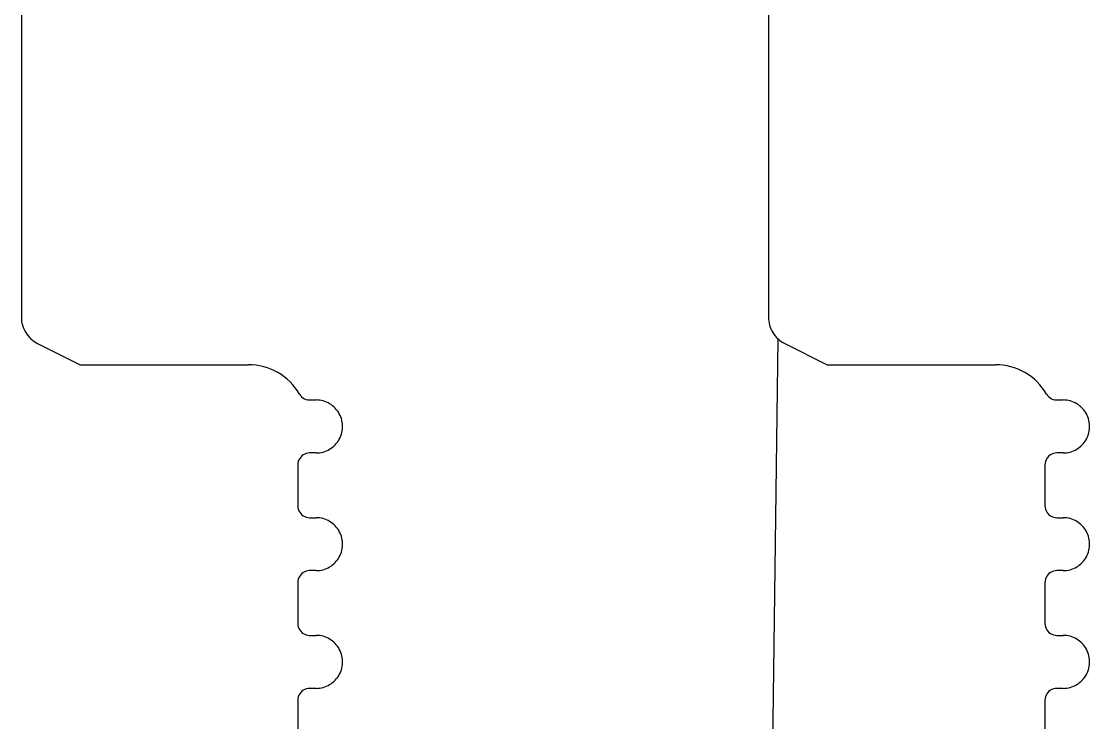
# Model space of a CAD drawing. Extents: x -22.1 to 21.9, y -13.2 to 13.2.
# Drawn here: x 10.52 to 11.235, y 2.177 to 2.646 of the extents above; entities that cross this region are included whole.
import ezdxf

# ---------------------------------------------------------------- set-up
doc = ezdxf.new("R2010")
doc.units = 0
doc.header["$MEASUREMENT"] = 0
doc.layers.get('0').update_dxf_attribs({"linetype": 'CONTINUOUS'})

msp = doc.modelspace()

# ---------------------------------------------------------------- linework, layer by layer
for p, q in [((10.52029, 3.32969), (10.52029, 2.44851)), ((11.02029, 3.32969), (11.02029, 2.44851)), ((10.52029, 2.44851), (10.52033, 2.44715)), ((10.52033, 2.44715), (10.52048, 2.44579)), ((10.52048, 2.44579), (10.52071, 2.44445)), ((11.02029, 2.44851), (11.02033, 2.44715)), ((11.02033, 2.44715), (11.02048, 2.44579)), ((11.02048, 2.44579), (11.02071, 2.44445)), ((10.52071, 2.44445), (10.52104, 2.44313)), ((10.52104, 2.44313), (10.52145, 2.44183)), ((10.52145, 2.44183), (10.52196, 2.44057)), ((10.52196, 2.44057), (10.52255, 2.43934)), ((10.52255, 2.43934), (10.52323, 2.43816)), ((10.52323, 2.43816), (10.52398, 2.43703)), ((11.02071, 2.44445), (11.02104, 2.44313)), ((11.02104, 2.44313), (11.02145, 2.44183)), ((11.02145, 2.44183), (11.02196, 2.44057)), ((11.02196, 2.44057), (11.02255, 2.43934)), ((11.02255, 2.43934), (11.02323, 2.43816)), ((11.02323, 2.43816), (11.02398, 2.43703)), ((10.52398, 2.43703), (10.52481, 2.43595)), ((10.52481, 2.43595), (10.52572, 2.43493)), ((10.52572, 2.43493), (10.52669, 2.43398)), ((10.52669, 2.43398), (10.52773, 2.43309)), ((10.52773, 2.43309), (10.52882, 2.43228)), ((10.52882, 2.43228), (10.52997, 2.43155)), ((10.52997, 2.43155), (10.53117, 2.4309)), ((10.53117, 2.4309), (10.55966, 2.41666)), ((11.02029, 1.94422), (11.02669, 2.43398)), ((11.02398, 2.43703), (11.02481, 2.43595)), ((11.02481, 2.43595), (11.02572, 2.43493)), ((11.02572, 2.43493), (11.02669, 2.43398)), ((11.02669, 2.43398), (11.02773, 2.43309)), ((11.02773, 2.43309), (11.02882, 2.43228)), ((11.02882, 2.43228), (11.02997, 2.43155)), ((11.02997, 2.43155), (11.03117, 2.4309)), ((11.03117, 2.4309), (11.05966, 2.41666)), ((10.55966, 2.41666), (10.67229, 2.41666)), ((10.67486, 2.41657), (10.67229, 2.41666)), ((10.67742, 2.41632), (10.67486, 2.41657)), ((11.05966, 2.41666), (11.17229, 2.41666)), ((11.17486, 2.41657), (11.17229, 2.41666)), ((11.17742, 2.41632), (11.17486, 2.41657)), ((10.67997, 2.4159), (10.67742, 2.41632)), ((10.68248, 2.41532), (10.67997, 2.4159)), ((10.68494, 2.41457), (10.68248, 2.41532)), ((10.68735, 2.41366), (10.68494, 2.41457)), ((10.6897, 2.4126), (10.68735, 2.41366)), ((10.69197, 2.41138), (10.6897, 2.4126)), ((10.69416, 2.41002), (10.69197, 2.41138)), ((10.69625, 2.40852), (10.69416, 2.41002)), ((11.17997, 2.4159), (11.17742, 2.41632)), ((11.18248, 2.41532), (11.17997, 2.4159)), ((11.18494, 2.41457), (11.18248, 2.41532)), ((11.18735, 2.41366), (11.18494, 2.41457)), ((11.1897, 2.4126), (11.18735, 2.41366)), ((11.19197, 2.41138), (11.1897, 2.4126)), ((11.19416, 2.41002), (11.19197, 2.41138)), ((11.19625, 2.40852), (11.19416, 2.41002)), ((10.69824, 2.40689), (10.69625, 2.40852)), ((10.70012, 2.40513), (10.69824, 2.40689)), ((10.70189, 2.40325), (10.70012, 2.40513)), ((10.70352, 2.40125), (10.70189, 2.40325)), ((11.19824, 2.40689), (11.19625, 2.40852)), ((11.20012, 2.40513), (11.19824, 2.40689)), ((11.20189, 2.40325), (11.20012, 2.40513)), ((11.20352, 2.40125), (11.20189, 2.40325)), ((10.70502, 2.39916), (10.70352, 2.40125)), ((10.70638, 2.39697), (10.70502, 2.39916)), ((10.70638, 2.39697), (10.70704, 2.396)), ((10.70704, 2.396), (10.70784, 2.39514)), ((10.70784, 2.39514), (10.70876, 2.3944)), ((11.20502, 2.39916), (11.20352, 2.40125)), ((11.20638, 2.39697), (11.20502, 2.39916)), ((11.20638, 2.39697), (11.20704, 2.396)), ((11.20704, 2.396), (11.20784, 2.39514)), ((11.20784, 2.39514), (11.20876, 2.3944)), ((10.70876, 2.3944), (10.70978, 2.39382)), ((10.70978, 2.39382), (10.71088, 2.39339)), ((10.71088, 2.39339), (10.71203, 2.39312)), ((10.71203, 2.39312), (10.7132, 2.39304)), ((10.7132, 2.39304), (10.71753, 2.39304)), ((10.71871, 2.393), (10.71753, 2.39304)), ((10.71989, 2.39288), (10.71871, 2.393)), ((10.72106, 2.39268), (10.71989, 2.39288)), ((10.72221, 2.39241), (10.72106, 2.39268)), ((10.72334, 2.39206), (10.72221, 2.39241)), ((10.72445, 2.39163), (10.72334, 2.39206)), ((10.72552, 2.39113), (10.72445, 2.39163)), ((10.72656, 2.39056), (10.72552, 2.39113)), ((10.72756, 2.38993), (10.72656, 2.39056)), ((10.72851, 2.38922), (10.72756, 2.38993)), ((10.72942, 2.38846), (10.72851, 2.38922)), ((10.73027, 2.38764), (10.72942, 2.38846)), ((11.20876, 2.3944), (11.20978, 2.39382)), ((11.20978, 2.39382), (11.21088, 2.39339)), ((11.21088, 2.39339), (11.21203, 2.39312)), ((11.21203, 2.39312), (11.2132, 2.39304)), ((11.2132, 2.39304), (11.21753, 2.39304)), ((11.21871, 2.393), (11.21753, 2.39304)), ((11.21989, 2.39288), (11.21871, 2.393)), ((11.22106, 2.39268), (11.21989, 2.39288)), ((11.22221, 2.39241), (11.22106, 2.39268)), ((11.22334, 2.39206), (11.22221, 2.39241)), ((11.22445, 2.39163), (11.22334, 2.39206)), ((11.22552, 2.39113), (11.22445, 2.39163)), ((11.22656, 2.39056), (11.22552, 2.39113)), ((11.22756, 2.38993), (11.22656, 2.39056)), ((11.22851, 2.38922), (11.22756, 2.38993)), ((11.22942, 2.38846), (11.22851, 2.38922)), ((11.23027, 2.38764), (11.22942, 2.38846)), ((10.73106, 2.38676), (10.73027, 2.38764)), ((10.73179, 2.38583), (10.73106, 2.38676)), ((10.73246, 2.38485), (10.73179, 2.38583)), ((10.73307, 2.38383), (10.73246, 2.38485)), ((10.7336, 2.38278), (10.73307, 2.38383)), ((10.73406, 2.38169), (10.7336, 2.38278)), ((10.73445, 2.38057), (10.73406, 2.38169)), ((11.23106, 2.38676), (11.23027, 2.38764)), ((11.23179, 2.38583), (11.23106, 2.38676)), ((11.23246, 2.38485), (11.23179, 2.38583)), ((11.23307, 2.38383), (11.23246, 2.38485)), ((11.2336, 2.38278), (11.23307, 2.38383)), ((11.23406, 2.38169), (11.2336, 2.38278)), ((11.23445, 2.38057), (11.23406, 2.38169)), ((10.73476, 2.37943), (10.73445, 2.38057)), ((10.735, 2.37827), (10.73476, 2.37943)), ((10.73516, 2.37709), (10.735, 2.37827)), ((10.73524, 2.37591), (10.73516, 2.37709)), ((10.73516, 2.37355), (10.73524, 2.37473)), ((10.73524, 2.37473), (10.73524, 2.37591)), ((11.23476, 2.37943), (11.23445, 2.38057)), ((11.235, 2.37827), (11.23476, 2.37943)), ((11.23516, 2.37709), (11.235, 2.37827)), ((11.23524, 2.37591), (11.23516, 2.37709)), ((11.23516, 2.37355), (11.23524, 2.37473)), ((11.23524, 2.37473), (11.23524, 2.37591)), ((10.73246, 2.36579), (10.73307, 2.3668)), ((10.73307, 2.3668), (10.7336, 2.36786)), ((10.7336, 2.36786), (10.73406, 2.36895)), ((10.73406, 2.36895), (10.73445, 2.37007)), ((10.73445, 2.37007), (10.73476, 2.37121)), ((10.73476, 2.37121), (10.735, 2.37237)), ((10.735, 2.37237), (10.73516, 2.37355)), ((11.23246, 2.36579), (11.23307, 2.3668)), ((11.23307, 2.3668), (11.2336, 2.36786)), ((11.2336, 2.36786), (11.23406, 2.36895)), ((11.23406, 2.36895), (11.23445, 2.37007)), ((11.23445, 2.37007), (11.23476, 2.37121)), ((11.23476, 2.37121), (11.235, 2.37237)), ((11.235, 2.37237), (11.23516, 2.37355)), ((10.72445, 2.35901), (10.72552, 2.35951)), ((10.72552, 2.35951), (10.72656, 2.36008)), ((10.72656, 2.36008), (10.72756, 2.36071)), ((10.72756, 2.36071), (10.72851, 2.36141)), ((10.72851, 2.36141), (10.72942, 2.36218)), ((10.72942, 2.36218), (10.73027, 2.363)), ((10.73027, 2.363), (10.73106, 2.36388)), ((10.73106, 2.36388), (10.73179, 2.36481)), ((10.73179, 2.36481), (10.73246, 2.36579)), ((11.22445, 2.35901), (11.22552, 2.35951)), ((11.22552, 2.35951), (11.22656, 2.36008)), ((11.22656, 2.36008), (11.22756, 2.36071)), ((11.22756, 2.36071), (11.22851, 2.36141)), ((11.22851, 2.36141), (11.22942, 2.36218)), ((11.22942, 2.36218), (11.23027, 2.363)), ((11.23027, 2.363), (11.23106, 2.36388)), ((11.23106, 2.36388), (11.23179, 2.36481)), ((11.23179, 2.36481), (11.23246, 2.36579)), ((10.70604, 2.353), (10.70565, 2.35195)), ((10.70658, 2.35399), (10.70604, 2.353)), ((10.70725, 2.35488), (10.70658, 2.35399)), ((10.70804, 2.35568), (10.70725, 2.35488)), ((10.70894, 2.35635), (10.70804, 2.35568)), ((10.70993, 2.35689), (10.70894, 2.35635)), ((10.71098, 2.35728), (10.70993, 2.35689)), ((10.71208, 2.35752), (10.71098, 2.35728)), ((10.7132, 2.3576), (10.71208, 2.35752)), ((10.71753, 2.3576), (10.7132, 2.3576)), ((10.71753, 2.3576), (10.71871, 2.35764)), ((10.71871, 2.35764), (10.71989, 2.35776)), ((10.71989, 2.35776), (10.72106, 2.35796)), ((10.72106, 2.35796), (10.72221, 2.35823)), ((10.72221, 2.35823), (10.72334, 2.35858)), ((10.72334, 2.35858), (10.72445, 2.35901)), ((11.20604, 2.353), (11.20565, 2.35195)), ((11.20658, 2.35399), (11.20604, 2.353)), ((11.20725, 2.35488), (11.20658, 2.35399)), ((11.20804, 2.35568), (11.20725, 2.35488)), ((11.20894, 2.35635), (11.20804, 2.35568)), ((11.20993, 2.35689), (11.20894, 2.35635)), ((11.21098, 2.35728), (11.20993, 2.35689)), ((11.21208, 2.35752), (11.21098, 2.35728)), ((11.2132, 2.3576), (11.21208, 2.35752)), ((11.21753, 2.3576), (11.2132, 2.3576)), ((11.21753, 2.3576), (11.21871, 2.35764)), ((11.21871, 2.35764), (11.21989, 2.35776)), ((11.21989, 2.35776), (11.22106, 2.35796)), ((11.22106, 2.35796), (11.22221, 2.35823)), ((11.22221, 2.35823), (11.22334, 2.35858)), ((11.22334, 2.35858), (11.22445, 2.35901)), ((10.70541, 2.35085), (10.70533, 2.34973)), ((10.70533, 2.34973), (10.70533, 2.32217)), ((10.70565, 2.35195), (10.70541, 2.35085)), ((11.20541, 2.35085), (11.20533, 2.34973)), ((11.20533, 2.34973), (11.20533, 2.32217)), ((11.20565, 2.35195), (11.20541, 2.35085)), ((10.70533, 2.32217), (10.70541, 2.32105)), ((10.70541, 2.32105), (10.70565, 2.31995)), ((10.70565, 2.31995), (10.70604, 2.3189)), ((10.70604, 2.3189), (10.70658, 2.31791)), ((10.70658, 2.31791), (10.70725, 2.31701)), ((10.70725, 2.31701), (10.70804, 2.31622)), ((11.20533, 2.32217), (11.20541, 2.32105)), ((11.20541, 2.32105), (11.20565, 2.31995)), ((11.20565, 2.31995), (11.20604, 2.3189)), ((11.20604, 2.3189), (11.20658, 2.31791)), ((11.20658, 2.31791), (11.20725, 2.31701)), ((11.20725, 2.31701), (11.20804, 2.31622)), ((10.70804, 2.31622), (10.70894, 2.31555)), ((10.70894, 2.31555), (10.70993, 2.31501)), ((10.70993, 2.31501), (10.71098, 2.31461)), ((10.71098, 2.31461), (10.71208, 2.31438)), ((10.71208, 2.31438), (10.7132, 2.3143)), ((10.7132, 2.3143), (10.71753, 2.3143)), ((10.71871, 2.31426), (10.71753, 2.3143)), ((10.71989, 2.31414), (10.71871, 2.31426)), ((10.72106, 2.31394), (10.71989, 2.31414)), ((10.72221, 2.31367), (10.72106, 2.31394)), ((10.72334, 2.31331), (10.72221, 2.31367)), ((10.72445, 2.31289), (10.72334, 2.31331)), ((10.72552, 2.31239), (10.72445, 2.31289)), ((10.72656, 2.31182), (10.72552, 2.31239)), ((10.72756, 2.31118), (10.72656, 2.31182)), ((10.72851, 2.31048), (10.72756, 2.31118)), ((10.72942, 2.30972), (10.72851, 2.31048)), ((10.73027, 2.3089), (10.72942, 2.30972)), ((11.20804, 2.31622), (11.20894, 2.31555)), ((11.20894, 2.31555), (11.20993, 2.31501)), ((11.20993, 2.31501), (11.21098, 2.31461)), ((11.21098, 2.31461), (11.21208, 2.31438)), ((11.21208, 2.31438), (11.2132, 2.3143)), ((11.2132, 2.3143), (11.21753, 2.3143)), ((11.21871, 2.31426), (11.21753, 2.3143)), ((11.21989, 2.31414), (11.21871, 2.31426)), ((11.22106, 2.31394), (11.21989, 2.31414)), ((11.22221, 2.31367), (11.22106, 2.31394)), ((11.22334, 2.31331), (11.22221, 2.31367)), ((11.22445, 2.31289), (11.22334, 2.31331)), ((11.22552, 2.31239), (11.22445, 2.31289)), ((11.22656, 2.31182), (11.22552, 2.31239)), ((11.22756, 2.31118), (11.22656, 2.31182)), ((11.22851, 2.31048), (11.22756, 2.31118)), ((11.22942, 2.30972), (11.22851, 2.31048)), ((11.23027, 2.3089), (11.22942, 2.30972)), ((10.73106, 2.30802), (10.73027, 2.3089)), ((10.73179, 2.30709), (10.73106, 2.30802)), ((10.73246, 2.30611), (10.73179, 2.30709)), ((10.73307, 2.30509), (10.73246, 2.30611)), ((10.7336, 2.30404), (10.73307, 2.30509)), ((10.73406, 2.30295), (10.7336, 2.30404)), ((10.73445, 2.30183), (10.73406, 2.30295)), ((11.23106, 2.30802), (11.23027, 2.3089)), ((11.23179, 2.30709), (11.23106, 2.30802)), ((11.23246, 2.30611), (11.23179, 2.30709)), ((11.23307, 2.30509), (11.23246, 2.30611)), ((11.2336, 2.30404), (11.23307, 2.30509)), ((11.23406, 2.30295), (11.2336, 2.30404)), ((11.23445, 2.30183), (11.23406, 2.30295)), ((10.73476, 2.30069), (10.73445, 2.30183)), ((10.735, 2.29953), (10.73476, 2.30069)), ((10.73516, 2.29835), (10.735, 2.29953)), ((10.73524, 2.29717), (10.73516, 2.29835)), ((10.73516, 2.29481), (10.73524, 2.29599)), ((10.73524, 2.29599), (10.73524, 2.29717)), ((11.23476, 2.30069), (11.23445, 2.30183)), ((11.235, 2.29953), (11.23476, 2.30069)), ((11.23516, 2.29835), (11.235, 2.29953)), ((11.23524, 2.29717), (11.23516, 2.29835)), ((11.23516, 2.29481), (11.23524, 2.29599)), ((11.23524, 2.29599), (11.23524, 2.29717)), ((10.73246, 2.28705), (10.73307, 2.28806)), ((10.73307, 2.28806), (10.7336, 2.28912)), ((10.7336, 2.28912), (10.73406, 2.29021)), ((10.73406, 2.29021), (10.73445, 2.29133)), ((10.73445, 2.29133), (10.73476, 2.29247)), ((10.73476, 2.29247), (10.735, 2.29363)), ((10.735, 2.29363), (10.73516, 2.29481)), ((11.23246, 2.28705), (11.23307, 2.28806)), ((11.23307, 2.28806), (11.2336, 2.28912)), ((11.2336, 2.28912), (11.23406, 2.29021)), ((11.23406, 2.29021), (11.23445, 2.29133)), ((11.23445, 2.29133), (11.23476, 2.29247)), ((11.23476, 2.29247), (11.235, 2.29363)), ((11.235, 2.29363), (11.23516, 2.29481)), ((10.72445, 2.28027), (10.72552, 2.28077)), ((10.72552, 2.28077), (10.72656, 2.28134)), ((10.72656, 2.28134), (10.72756, 2.28197)), ((10.72756, 2.28197), (10.72851, 2.28267)), ((10.72851, 2.28267), (10.72942, 2.28344)), ((10.72942, 2.28344), (10.73027, 2.28426)), ((10.73027, 2.28426), (10.73106, 2.28514)), ((10.73106, 2.28514), (10.73179, 2.28607)), ((10.73179, 2.28607), (10.73246, 2.28705)), ((11.22445, 2.28027), (11.22552, 2.28077)), ((11.22552, 2.28077), (11.22656, 2.28134)), ((11.22656, 2.28134), (11.22756, 2.28197)), ((11.22756, 2.28197), (11.22851, 2.28267)), ((11.22851, 2.28267), (11.22942, 2.28344)), ((11.22942, 2.28344), (11.23027, 2.28426)), ((11.23027, 2.28426), (11.23106, 2.28514)), ((11.23106, 2.28514), (11.23179, 2.28607)), ((11.23179, 2.28607), (11.23246, 2.28705)), ((10.70604, 2.27426), (10.70565, 2.27321)), ((10.70658, 2.27525), (10.70604, 2.27426)), ((10.70725, 2.27614), (10.70658, 2.27525)), ((10.70804, 2.27694), (10.70725, 2.27614)), ((10.70894, 2.27761), (10.70804, 2.27694)), ((10.70993, 2.27815), (10.70894, 2.27761)), ((10.71098, 2.27854), (10.70993, 2.27815)), ((10.71208, 2.27878), (10.71098, 2.27854)), ((10.7132, 2.27886), (10.71208, 2.27878)), ((10.71753, 2.27886), (10.7132, 2.27886)), ((10.71753, 2.27886), (10.71871, 2.2789)), ((10.71871, 2.2789), (10.71989, 2.27902)), ((10.71989, 2.27902), (10.72106, 2.27922)), ((10.72106, 2.27922), (10.72221, 2.27949)), ((10.72221, 2.27949), (10.72334, 2.27984)), ((10.72334, 2.27984), (10.72445, 2.28027)), ((11.20604, 2.27426), (11.20565, 2.27321)), ((11.20658, 2.27525), (11.20604, 2.27426)), ((11.20725, 2.27614), (11.20658, 2.27525)), ((11.20804, 2.27694), (11.20725, 2.27614)), ((11.20894, 2.27761), (11.20804, 2.27694)), ((11.20993, 2.27815), (11.20894, 2.27761)), ((11.21098, 2.27854), (11.20993, 2.27815)), ((11.21208, 2.27878), (11.21098, 2.27854)), ((11.2132, 2.27886), (11.21208, 2.27878)), ((11.21753, 2.27886), (11.2132, 2.27886)), ((11.21753, 2.27886), (11.21871, 2.2789)), ((11.21871, 2.2789), (11.21989, 2.27902)), ((11.21989, 2.27902), (11.22106, 2.27922)), ((11.22106, 2.27922), (11.22221, 2.27949)), ((11.22221, 2.27949), (11.22334, 2.27984)), ((11.22334, 2.27984), (11.22445, 2.28027)), ((10.70541, 2.27211), (10.70533, 2.27099)), ((10.70533, 2.27099), (10.70533, 2.24343)), ((10.70565, 2.27321), (10.70541, 2.27211)), ((11.20541, 2.27211), (11.20533, 2.27099)), ((11.20533, 2.27099), (11.20533, 2.24343)), ((11.20565, 2.27321), (11.20541, 2.27211)), ((10.70533, 2.24343), (10.70541, 2.24231)), ((10.70541, 2.24231), (10.70565, 2.24121)), ((10.70565, 2.24121), (10.70604, 2.24016)), ((10.70604, 2.24016), (10.70658, 2.23917)), ((10.70658, 2.23917), (10.70725, 2.23827)), ((10.70725, 2.23827), (10.70804, 2.23748)), ((11.20533, 2.24343), (11.20541, 2.24231)), ((11.20541, 2.24231), (11.20565, 2.24121)), ((11.20565, 2.24121), (11.20604, 2.24016)), ((11.20604, 2.24016), (11.20658, 2.23917)), ((11.20658, 2.23917), (11.20725, 2.23827)), ((11.20725, 2.23827), (11.20804, 2.23748)), ((10.70804, 2.23748), (10.70894, 2.2368)), ((10.70894, 2.2368), (10.70993, 2.23627)), ((10.70993, 2.23627), (10.71098, 2.23587)), ((10.71098, 2.23587), (10.71208, 2.23564)), ((10.71208, 2.23564), (10.7132, 2.23556)), ((10.7132, 2.23556), (10.71753, 2.23556)), ((10.71871, 2.23552), (10.71753, 2.23556)), ((10.71989, 2.2354), (10.71871, 2.23552)), ((10.72106, 2.2352), (10.71989, 2.2354)), ((10.72221, 2.23493), (10.72106, 2.2352)), ((10.72334, 2.23457), (10.72221, 2.23493)), ((10.72445, 2.23415), (10.72334, 2.23457)), ((10.72552, 2.23365), (10.72445, 2.23415)), ((10.72656, 2.23308), (10.72552, 2.23365)), ((10.72756, 2.23244), (10.72656, 2.23308)), ((10.72851, 2.23174), (10.72756, 2.23244)), ((10.72942, 2.23098), (10.72851, 2.23174)), ((10.73027, 2.23015), (10.72942, 2.23098)), ((11.20804, 2.23748), (11.20894, 2.2368)), ((11.20894, 2.2368), (11.20993, 2.23627)), ((11.20993, 2.23627), (11.21098, 2.23587)), ((11.21098, 2.23587), (11.21208, 2.23564)), ((11.21208, 2.23564), (11.2132, 2.23556)), ((11.2132, 2.23556), (11.21753, 2.23556)), ((11.21871, 2.23552), (11.21753, 2.23556)), ((11.21989, 2.2354), (11.21871, 2.23552)), ((11.22106, 2.2352), (11.21989, 2.2354)), ((11.22221, 2.23493), (11.22106, 2.2352)), ((11.22334, 2.23457), (11.22221, 2.23493)), ((11.22445, 2.23415), (11.22334, 2.23457)), ((11.22552, 2.23365), (11.22445, 2.23415)), ((11.22656, 2.23308), (11.22552, 2.23365)), ((11.22756, 2.23244), (11.22656, 2.23308)), ((11.22851, 2.23174), (11.22756, 2.23244)), ((11.22942, 2.23098), (11.22851, 2.23174)), ((11.23027, 2.23015), (11.22942, 2.23098)), ((10.73106, 2.22928), (10.73027, 2.23015)), ((10.73179, 2.22835), (10.73106, 2.22928)), ((10.73246, 2.22737), (10.73179, 2.22835)), ((10.73307, 2.22635), (10.73246, 2.22737)), ((10.7336, 2.2253), (10.73307, 2.22635)), ((10.73406, 2.22421), (10.7336, 2.2253)), ((10.73445, 2.22309), (10.73406, 2.22421)), ((11.23106, 2.22928), (11.23027, 2.23015)), ((11.23179, 2.22835), (11.23106, 2.22928)), ((11.23246, 2.22737), (11.23179, 2.22835)), ((11.23307, 2.22635), (11.23246, 2.22737)), ((11.2336, 2.2253), (11.23307, 2.22635)), ((11.23406, 2.22421), (11.2336, 2.2253)), ((11.23445, 2.22309), (11.23406, 2.22421)), ((10.73476, 2.22195), (10.73445, 2.22309)), ((10.735, 2.22079), (10.73476, 2.22195)), ((10.73516, 2.21961), (10.735, 2.22079)), ((10.73524, 2.21843), (10.73516, 2.21961)), ((10.73516, 2.21607), (10.73524, 2.21725)), ((10.73524, 2.21725), (10.73524, 2.21843)), ((11.23476, 2.22195), (11.23445, 2.22309)), ((11.235, 2.22079), (11.23476, 2.22195)), ((11.23516, 2.21961), (11.235, 2.22079)), ((11.23524, 2.21843), (11.23516, 2.21961)), ((11.23516, 2.21607), (11.23524, 2.21725)), ((11.23524, 2.21725), (11.23524, 2.21843)), ((10.73246, 2.20831), (10.73307, 2.20932)), ((10.73307, 2.20932), (10.7336, 2.21038)), ((10.7336, 2.21038), (10.73406, 2.21147)), ((10.73406, 2.21147), (10.73445, 2.21259)), ((10.73445, 2.21259), (10.73476, 2.21373)), ((10.73476, 2.21373), (10.735, 2.21489)), ((10.735, 2.21489), (10.73516, 2.21607)), ((11.23246, 2.20831), (11.23307, 2.20932)), ((11.23307, 2.20932), (11.2336, 2.21038)), ((11.2336, 2.21038), (11.23406, 2.21147)), ((11.23406, 2.21147), (11.23445, 2.21259)), ((11.23445, 2.21259), (11.23476, 2.21373)), ((11.23476, 2.21373), (11.235, 2.21489)), ((11.235, 2.21489), (11.23516, 2.21607)), ((10.72552, 2.20203), (10.72656, 2.2026)), ((10.72656, 2.2026), (10.72756, 2.20323)), ((10.72756, 2.20323), (10.72851, 2.20393)), ((10.72851, 2.20393), (10.72942, 2.2047)), ((10.72942, 2.2047), (10.73027, 2.20552)), ((10.73027, 2.20552), (10.73106, 2.2064)), ((10.73106, 2.2064), (10.73179, 2.20733)), ((10.73179, 2.20733), (10.73246, 2.20831)), ((11.22552, 2.20203), (11.22656, 2.2026)), ((11.22656, 2.2026), (11.22756, 2.20323)), ((11.22756, 2.20323), (11.22851, 2.20393)), ((11.22851, 2.20393), (11.22942, 2.2047)), ((11.22942, 2.2047), (11.23027, 2.20552)), ((11.23027, 2.20552), (11.23106, 2.2064)), ((11.23106, 2.2064), (11.23179, 2.20733)), ((11.23179, 2.20733), (11.23246, 2.20831)), ((10.70604, 2.19552), (10.70565, 2.19447)), ((10.70658, 2.1965), (10.70604, 2.19552)), ((10.70725, 2.1974), (10.70658, 2.1965)), ((10.70804, 2.1982), (10.70725, 2.1974)), ((10.70894, 2.19887), (10.70804, 2.1982)), ((10.70993, 2.19941), (10.70894, 2.19887)), ((10.71098, 2.1998), (10.70993, 2.19941)), ((10.71208, 2.20004), (10.71098, 2.1998)), ((10.7132, 2.20012), (10.71208, 2.20004)), ((10.71753, 2.20012), (10.7132, 2.20012)), ((10.71753, 2.20012), (10.71871, 2.20016)), ((10.71871, 2.20016), (10.71989, 2.20028)), ((10.71989, 2.20028), (10.72106, 2.20048)), ((10.72106, 2.20048), (10.72221, 2.20075)), ((10.72221, 2.20075), (10.72334, 2.2011)), ((10.72334, 2.2011), (10.72445, 2.20153)), ((10.72445, 2.20153), (10.72552, 2.20203)), ((11.20604, 2.19552), (11.20565, 2.19447)), ((11.20658, 2.1965), (11.20604, 2.19552)), ((11.20725, 2.1974), (11.20658, 2.1965)), ((11.20804, 2.1982), (11.20725, 2.1974)), ((11.20894, 2.19887), (11.20804, 2.1982)), ((11.20993, 2.19941), (11.20894, 2.19887)), ((11.21098, 2.1998), (11.20993, 2.19941)), ((11.21208, 2.20004), (11.21098, 2.1998)), ((11.2132, 2.20012), (11.21208, 2.20004)), ((11.21753, 2.20012), (11.2132, 2.20012)), ((11.21753, 2.20012), (11.21871, 2.20016)), ((11.21871, 2.20016), (11.21989, 2.20028)), ((11.21989, 2.20028), (11.22106, 2.20048)), ((11.22106, 2.20048), (11.22221, 2.20075)), ((11.22221, 2.20075), (11.22334, 2.2011)), ((11.22334, 2.2011), (11.22445, 2.20153)), ((11.22445, 2.20153), (11.22552, 2.20203)), ((10.70541, 2.19337), (10.70533, 2.19225)), ((10.70533, 2.19225), (10.70533, 2.16469)), ((10.70565, 2.19447), (10.70541, 2.19337)), ((11.20541, 2.19337), (11.20533, 2.19225)), ((11.20533, 2.19225), (11.20533, 2.16469)), ((11.20565, 2.19447), (11.20541, 2.19337))]:
    msp.add_line(p, q)

doc.saveas('drawing.dxf')
